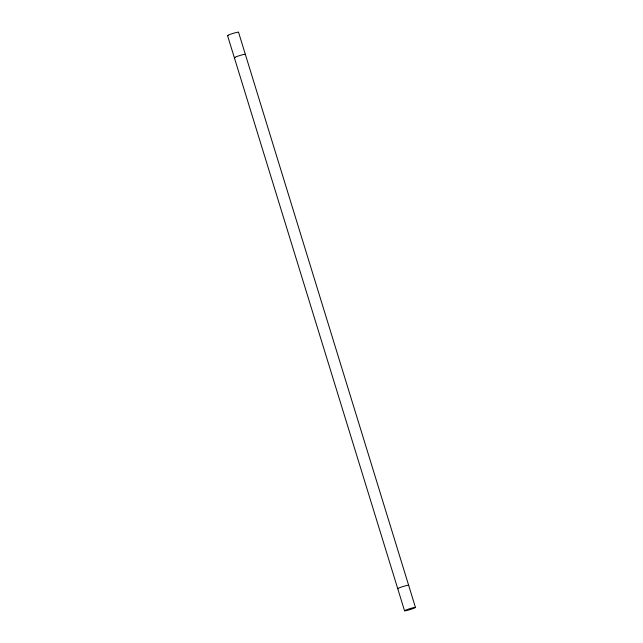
<?xml version="1.0" encoding="UTF-8"?>
<svg xmlns="http://www.w3.org/2000/svg" width="643" height="643" viewBox="0 0 643 643"><rect width="100%" height="100%" fill="white"/><g stroke="black" fill="none" stroke-linecap="round" stroke-linejoin="round"><path stroke-width="0.96" d="M238.537 32.23L415.458 607.45A5.715 0.474 -17.1 0 1 407.22 610.392A5.715 0.474 -17.1 0 1 407.308 609.5A5.715 0.474 -17.1 0 1 415.458 607.45M227.542 35.574L404.535 610.77M235.057 57.733A5.755 0.482 -17.1 0 1 238.473 55.957A5.755 0.482 -17.1 0 1 245.345 54.35M398.435 588.683A5.715 0.474 -17.1 0 1 402.526 586.689A5.715 0.474 -17.1 0 1 408.458 585.516M228.249 35.614A5.755 0.482 -17.1 0 1 232.372 33.605A5.755 0.482 -17.1 0 1 238.336 32.415"/></g></svg>
